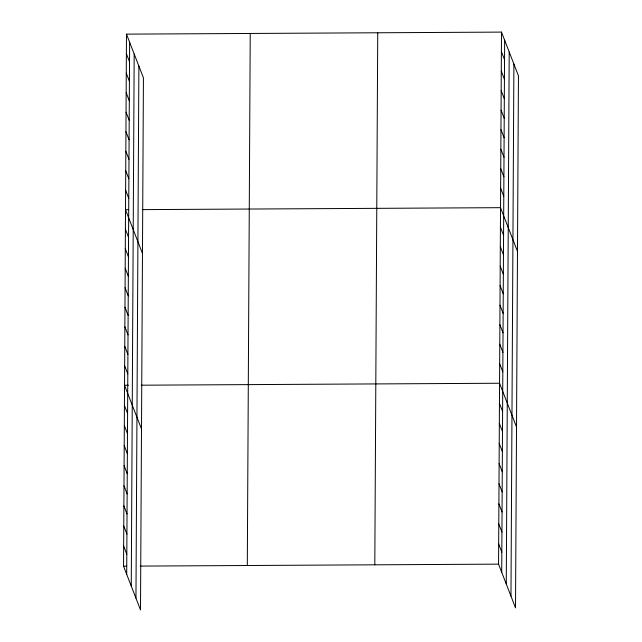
<?xml version="1.0" encoding="UTF-8"?>
<svg xmlns="http://www.w3.org/2000/svg" width="642" height="642" viewBox="0 0 642 642"><rect width="100%" height="100%" fill="white"/><g stroke="black" fill="none" stroke-linecap="round" stroke-linejoin="round"><path stroke-width="0.96" d="M126.482 34.138L143.439 77.859L140.502 609.9L123.545 566.18L126.482 34.138L501.498 32.1L518.455 75.82L515.518 607.862L498.561 564.141L501.498 32.1M126.699 574.301L129.628 42.26M131.257 586.05L134.186 54.008M135.952 598.151L138.881 66.11M247.306 565.506L250.236 33.464M374.808 564.816L377.737 32.774M501.715 572.263L504.644 40.221M506.273 584.011L509.202 51.97M510.968 596.113L513.897 64.072M128.456 209.701L125.511 209.717L142.468 253.43M142.211 209.621L500.527 207.671L517.484 251.391M128.472 385.264L124.548 385.288L141.505 429.008M141.24 385.2L499.556 383.25L516.521 426.962M123.545 566.18L126.498 566.164M140.245 566.092L498.561 564.141M501.386 51.609L504.54 59.73M501.282 71.118L504.427 79.239M501.169 90.626L504.323 98.748M501.065 110.135L504.219 118.256M500.961 129.644L504.106 137.765M500.848 149.153L504.002 157.274M500.744 168.653L503.89 176.775M500.632 188.162L503.785 196.283M500.423 227.18L503.569 235.301M500.311 246.688L503.464 254.81M500.206 266.197L503.352 274.319M500.094 285.706L503.248 293.827M499.99 305.215L503.143 313.336M499.885 324.724L503.031 332.845M499.773 344.232L502.927 352.354M499.669 363.741L502.814 371.862M499.452 403.345L502.598 411.466M499.34 423.447L502.485 431.568M499.227 443.542L502.381 451.663M499.115 463.644L502.269 471.766M499.003 483.739L502.156 491.868M498.898 503.842L502.044 511.963M498.786 523.944L501.932 532.066M498.673 544.039L501.827 552.16M126.37 53.647L129.524 61.768M126.265 73.156L129.411 81.277M126.161 92.665L129.307 100.786M126.049 112.173L129.202 120.295M125.944 131.682L129.09 139.804M125.832 151.191L128.986 159.312M125.728 170.7L128.873 178.821M125.623 190.209L128.769 198.33M125.407 229.226L128.552 237.347M125.294 248.735L128.448 256.856M125.19 268.236L128.344 276.365M125.086 287.744L128.231 295.866M124.973 307.253L128.127 315.374M124.869 326.762L128.015 334.883M124.757 346.271L127.91 354.392M124.652 365.779L127.806 373.901M124.436 405.391L127.581 413.512M124.323 425.486L127.477 433.607M124.211 445.588L127.365 453.709M124.099 465.683L127.252 473.804M123.994 485.785L127.14 493.907M123.882 505.88L127.028 514.009M123.77 525.983L126.923 534.104M123.657 546.085L126.811 554.207"/></g></svg>
